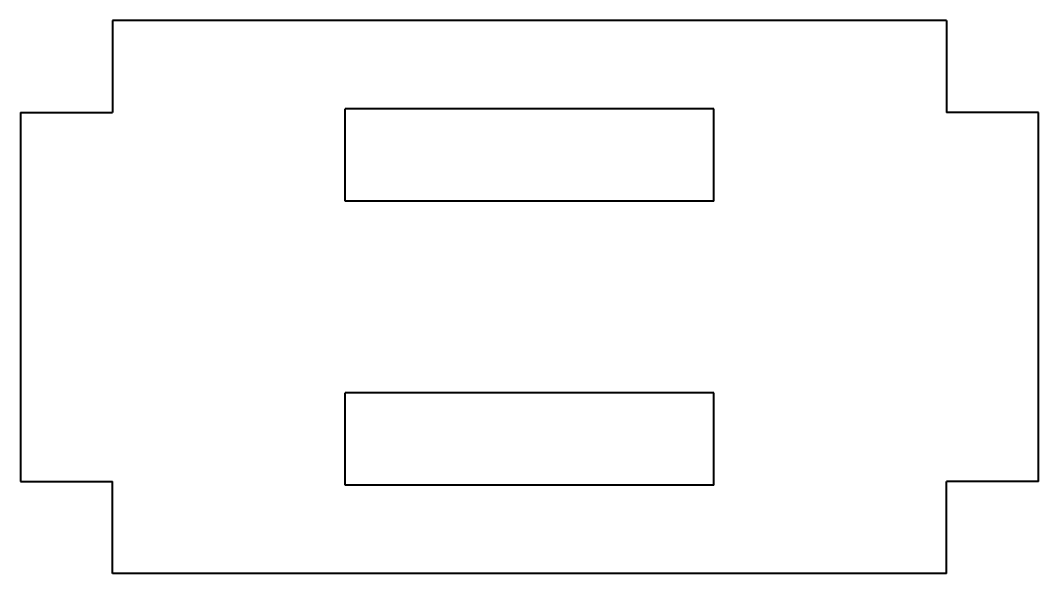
# Model space of a CAD drawing. Header units: inches. Extents: x -0.69 to 0.69, y -0.75 to 0.
import ezdxf

# ---------------------------------------------------------------- set-up
doc = ezdxf.new("R2010")
doc.units = ezdxf.units.IN
doc.header["$MEASUREMENT"] = 0
doc.layers.add('Visible', color=7, linetype='Continuous', lineweight=40)

msp = doc.modelspace()

# ---------------------------------------------------------------- linework, layer by layer
at = {"layer": 'Visible'}
for p, q in [((0.565, 0), (-0.565, 0)), ((-0.565, 0), (-0.565, -0.125)), ((0.565, 0), (0.565, -0.125)), ((-0.25, -0.245), (-0.25, -0.12)), ((0.25, -0.12), (-0.25, -0.12)), ((0.25, -0.245), (0.25, -0.12)), ((-0.69, -0.125), (-0.565, -0.125)), ((-0.69, -0.125), (-0.69, -0.625)), ((0.69, -0.125), (0.565, -0.125)), ((0.69, -0.625), (0.69, -0.125)), ((0.25, -0.245), (-0.25, -0.245)), ((-0.25, -0.63), (-0.25, -0.505)), ((0.25, -0.505), (-0.25, -0.505)), ((0.25, -0.63), (0.25, -0.505)), ((-0.69, -0.625), (-0.565, -0.625)), ((-0.565, -0.75), (-0.565, -0.625)), ((0.25, -0.63), (-0.25, -0.63)), ((0.565, -0.75), (0.565, -0.625)), ((0.69, -0.625), (0.565, -0.625)), ((0.565, -0.75), (-0.565, -0.75))]:
    msp.add_line(p, q, dxfattribs=at)

doc.saveas('drawing.dxf')
